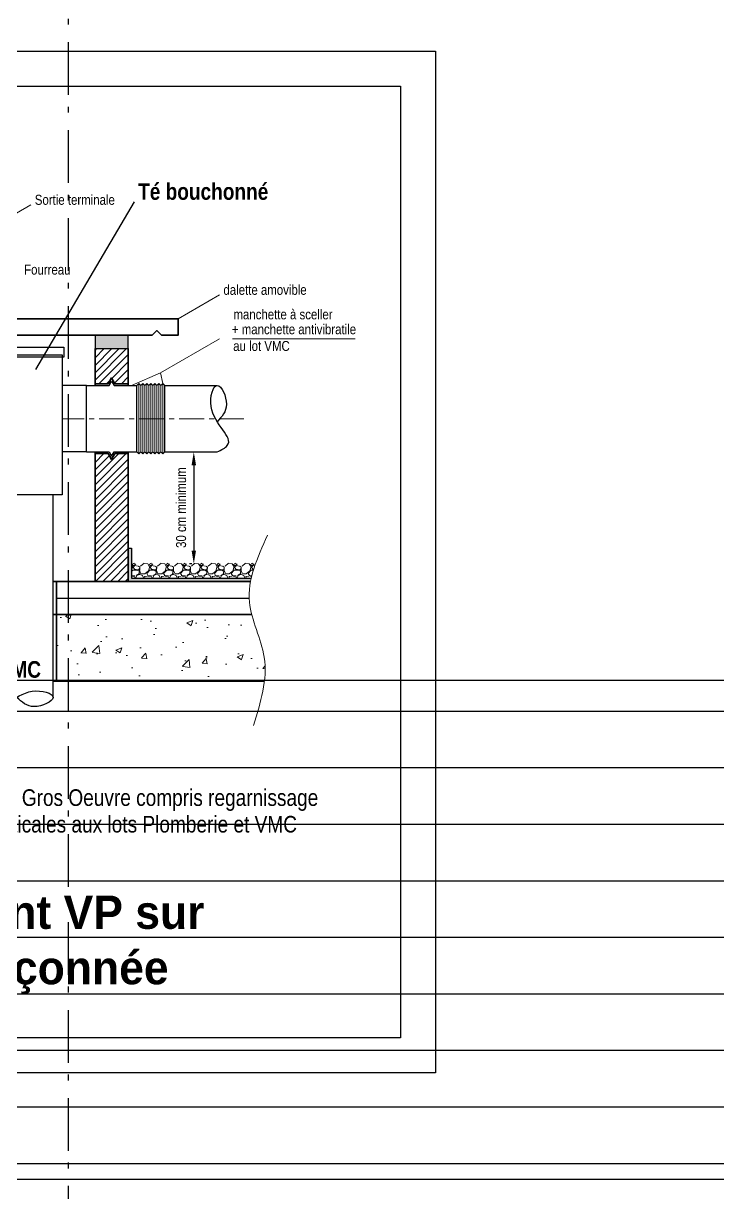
# Model space of a CAD drawing. Extents: x -594 to 29166, y -5797 to 14313.
# Drawn here: x 10402.9 to 10611.7, y 3537.4 to 3889 of the extents above; entities that cross this region are included whole.
import ezdxf
from ezdxf.enums import TextEntityAlignment as Align

# ---------------------------------------------------------------- set-up
doc = ezdxf.new("R2010")
doc.units = 0
for name, pattern in [('AXES_D7', [4, 2.5, -0.5, 0.5, -0.5]), ('Style de ligne -15', [2.08328, 1.25, -0.41656, 0.13886, -0.27786]), ('Style de ligne -6', [1.04164, 0.625, -0.20828, 0.06943, -0.13893])]:
    doc.linetypes.add(name, pattern=pattern)
for name, color, linetype in [('A SITE', 252, 'Continuous'), ('B GÈnÈral_Hatch', 252, 'Continuous'), ('B Général', 252, 'Continuous'), ('prlm-MOD-PB', 123, 'Continuous'), ('prlm-VRD', 252, 'Continuous'), ('SA - béton balayé', 252, 'Continuous'), ('SA - couvre sol', 252, 'Continuous')]:
    doc.layers.add(name, color=color, linetype=linetype)
doc.styles.add('ARIAL_NARROW', font='ARIALN.TTF', dxfattribs={"height": 15})
doc.styles.add('prlm-COMIC', font='comic.ttf', dxfattribs={"height": 20})
doc.linetypes.add('ISOLATION', pattern='A,0.00254,-2.54,[134,ltypeshp.shx,S=2.54,R=0,X=-2.54,Y=0],-5.08,[134,ltypeshp.shx,S=2.54,R=180,X=2.54,Y=0],-2.54', length=10.16254)

# ---------------------------------------------------------------- blocks, each defined once
blk = doc.blocks.new('B n0.Groupe-46-1')
at = {"layer": 'B GÈnÈral_Hatch', "linetype": 'Continuous'}
h = blk.add_hatch(dxfattribs=at)
h.set_pattern_fill('PLATELAGE BOIS', color=256, angle=270, style=0, pattern_type=2)
h.set_pattern_definition([(360, (119964.08, -123919.825), (-3e-15, -17), [])])
h.paths.add_polyline_path([(119613.37, -121673.05), (119196.58, -121673.05), (119196.58, -121822.32), (119291, -121822.32), (119291, -121830.23), (118750.58, -121830.23), (118750.58, -123751.2), (120102.58, -123751.2), (120102.58, -122436.33), (120102.58, -122426.32), (120118.58, -122426.32), (121143.48, -122426.32), (121143.48, -121074.33), (120993.48, -121074.33), (120993.48, -121074.33), (118750.58, -121074.33), (118750.58, -121669.31), (119077.47, -121669.31), (119077.47, -121599.33), (118825.58, -121599.33), (118825.58, -121374.33), (118902.58, -121374.33), (118902.58, -121224.33), (119052.58, -121224.33), (119052.58, -121149.33), (119613.37, -121149.33)])
h.paths.add_polyline_path([(120718.49, -121374.33), (120993.48, -121374.33), (120993.48, -122276.32), (120402.58, -122276.32), (120402.58, -122070.32), (120702.58, -122070.32), (120702.58, -121920.32), (120402.58, -121920.32), (120402.58, -121676.36), (120568.49, -121676.36), (120568.49, -121224.33), (120718.49, -121224.33)])
h.paths.add_polyline_path([(119497.58, -122251.33), (119497.58, -121822.32), (120205.68, -121822.32), (120205.68, -122214.94), (119743.54, -122214.94), (119743.54, -122436.33), (119348.74, -122436.33), (119306.93, -122436.33), (119307.42, -122008.71), (119368.89, -122008.71), (119368.89, -122251.33), (119325.28, -122251.33), (119325.28, -122416.33), (119527.58, -122416.33), (119527.58, -122251.33)])
h.paths.add_polyline_path([(119809.5, -122477.5), (119809.5, -122254.8), (119952.58, -122254.8), (119952.58, -122556.6), (119496.73, -122556.6), (119496.73, -122477.5)])
h.paths.add_polyline_path([(119952.58, -122926.16), (119802.58, -122926.16), (119802.58, -122715.33), (119952.58, -122715.33)])
h.paths.add_polyline_path([(120188.75, -121662.15), (119763.37, -121662.15), (119763.37, -121224.33), (120402.58, -121224.33), (120402.58, -121583.05), (120188.75, -121583.05)])
h.paths.add_polyline_path([(119050.61, -122706.41), (119050.61, -122703.23), (119498.67, -122703.23), (119498.67, -122705.33), (119498.74, -123061.16), (120027.58, -123061.16), (120027.58, -123431.16), (119802.58, -123431.16), (119802.58, -123601.2), (118900.58, -123601.2), (118900.58, -122715.33), (118825.58, -122715.33), (118825.58, -121907.22), (119051.25, -121907.22), (119050.63, -122648.57), (119050.61, -122648.57), (119050.61, -122671.03), (119050.58, -122706.41)])
at = {"layer": 'B Général', "linetype": 'Continuous', "flags": 128}
blk.add_lwpolyline([(120118.58, -122426.32), (121143.48, -122426.32), (121143.48, -121074.33), (120993.48, -121074.33), (120993.48, -121074.33), (118750.58, -121074.33)], dxfattribs=at)
at = {"layer": 'B Général', "linetype": 'Continuous', "lineweight": 25, "flags": 128}
blk.add_lwpolyline([(118750.58, -121815.31), (118750.58, -123751.22), (120102.58, -123751.2), (120102.58, -122426.33), (121143.48, -122426.32), (121143.48, -121074.33), (118750.58, -121074.33), (118750.58, -121685.31)], dxfattribs=at)
at = {"layer": 'B Général', "linetype": 'Continuous', "flags": 128}
for points in [[(120718.49, -121374.33), (120993.48, -121374.33), (120993.48, -122276.32), (120402.58, -122276.32), (120402.58, -122070.32), (120702.58, -122070.32), (120702.58, -121920.32), (120402.58, -121920.32), (120402.58, -121676.36), (120568.49, -121676.36), (120568.49, -121224.33), (120718.49, -121224.33)], [(120402.58, -122070.32), (120993.48, -122070.32), (120993.48, -122276.32), (120402.58, -122276.32)]]:
    blk.add_lwpolyline(points, close=True, dxfattribs=at)
blk = doc.blocks.new('A$C380262B1')
at = {"layer": 'SA - béton balayé'}
h = blk.add_hatch(dxfattribs=at)
h.set_pattern_fill('BETON_BALAYE', color=256, scale=50, angle=-20.8285, style=0, pattern_type=2)
h.set_pattern_definition([(339.171536074, (-355966725.09, -417896002.404), (120.5899727452, 7.6196110993), [750, -100, 250, -50]), (339.171536074, (-355966654.05, -417896002.68), (-23.086963949, 79.932734819), [150, -16.5, 300, -37.5]), (339.1715360745, (-355966686.613, -417895971.57), (254.9204179625, -61.1377993213), [400, -70, 200, -50])])
h.paths.add_polyline_path([(1873.11, -1045.3), (1723.69, -1045.06), (1723.31, -925.05), (2345.53, -924.78), (2345.15, -964.5), (3017.95, -1034.73), (4386.43, -1035.3, 0.455457), (4485.52, -921.51, -0.019641), (4467.22, -749.94), (4481.54, 248.88, 0.167382), (4271.64, 941.7, -0.154309), (3947.72, 1816.5), (3948.12, 2223.47), (4228.12, 2223.07), (4227.56, 1826.65, 0.154507), (4495.38, 1110.1, -0.168381), (4761.35, 238.38), (4744.89, -628.39, 0.051756), (4870.21, -1347.37, 0.076838), (5066.27, -1775.59, 0.017992), (5358.84, -2186.5), (5613.37, -2444.26), (5515.13, -2706.89, -0.16997), (4566.22, -1299.59, 0.333645), (4374.21, -1155.29), (3011.68, -1154.73), (2987.46, -1152.2), (2588.3, -2690.26), (2395.84, -3771.22, 0.414214), (2476.76, -3887.2), (2969.03, -3974.85), (2948, -4092.99), (2455.72, -4005.34, -0.414214), (2277.69, -3750.19), (2470.93, -2664.89), (2866.76, -1139.6)])
at = {"layer": 'SA - couvre sol'}
h = blk.add_hatch(dxfattribs=at)
h.set_pattern_fill('PELOUSE6', color=256, scale=20, angle=-20.8285, style=0, pattern_type=2)
h.set_pattern_definition([(339.171536074, (-355966725.09, -417896002.4), (42.668560226, 112.15789941), [37.50000056, -202.50000304]), (69.171536074, (-355966711.95, -417896007.4), (-224.31579882, 85.33712045), [15.000000225, -105.000001575]), (69.171536074, (-355966703.19, -417896010.74), (-224.31579882, 85.33712045), [15.000000225, -105.000001575]), (69.171536074, (-355966707.57, -417896009.07), (-224.31579882, 85.33712045), [18.75000028, -101.25000152]), (102.861603604, (-355966716.33, -417896005.74), (-138.978678323, 309.652918731), [12.00000018, -420.74615931]), (35.481468544, (-355966698.804, -417896012.404), (42.668560268, 112.157899497), [12.00000018, -420.74615931]), (35.481468544, (-355966690.04, -417896015.74), (42.668560268, 112.157899497), [26.00000039, -406.6661591]), (102.861603604, (-355966725.09, -417896002.404), (-138.978678323, 309.652918731), [26.00000039, -406.6661591]), (339.171536074, (-355966637.58, -417896011.62), (42.668560226, 112.15789941), [44.424551066, -195.575452534]), (339.171536074, (-355966645.29, -417895987.83), (42.668560226, 112.15789941), [82.810089442, -56.095855641, 43.074318646, -58.01973967]), (339.171536074, (-355966652.85, -417895964.09), (42.668560226, 112.15789941), [119.479949592, -46.287461894, 29.478701242, -44.75389087]), (339.171536074, (-355966660.49, -417895940.32), (42.668560226, 112.15789941), [100.461142907, -139.538860693]), (339.171536074, (-355966653.29, -417895922.19), (42.668560226, 112.15789941), [65.569739384, -174.430264216])])
h.paths.add_polyline_path([(3874.4, 2224.17), (3948.12, 2223.47), (3947.72, 1816.5, 0.154309), (4271.64, 941.7, -0.167382), (4481.54, 248.88), (4467.22, -749.94, 0.019641), (4485.52, -921.51, -0.455457), (4386.43, -1035.3), (3017.95, -1034.73), (2345.15, -964.5), (2345.53, -924.78), (2725.6, -924.94), (2725.6, -951.45), (3873.66, -951.46), (3873.27, 1653.44)])
blk = doc.blocks.new('xi.souche+3ce')
at = {"layer": 'prlm-MOD-PB'}
blk.add_hatch(color=0, dxfattribs=at).paths.add_polyline_path([(32.6, 43.94), (42.6, 43.94), (42.6, 47.94), (32.6, 47.94)])
at = {"layer": 'prlm-MOD-PB', "lineweight": 13}
h = blk.add_hatch(dxfattribs=at)
h.set_pattern_fill('ANSI31', color=0, scale=0.5, style=0)
h.set_pattern_definition([(45, (-365.4521, 564.336), (-1.122532, 1.122532), [])])
h.paths.add_polyline_path([(-66, 12.74), (-66, 12.74), (-66, 11.49), (-56, 11.49), (-56, 43.94), (-66, 43.94)])
h.paths.add_polyline_path([(-66, -26.06), (-56, -26.06), (-56, -2.01), (-66, -2.01), (-66, -3.26), (-66, -3.26)])
h.paths.add_polyline_path([(42.6, 12.37), (38.61, 12.37), (37.6, 10.62), (36.59, 12.37), (32.6, 12.37), (32.6, -26.06), (42.6, -26.06)])
h.paths.add_polyline_path([(42.6, 43.94), (32.6, 43.94), (32.6, 33.37), (36.59, 33.37), (37.6, 35.12), (38.61, 33.37), (42.6, 33.37)])
at = {"layer": 'prlm-MOD-PB'}
h = blk.add_hatch(color=0, dxfattribs=at)
edge = h.paths.add_edge_path()
edge.add_line((42.6, -26.06), (79.39, -26.06))
edge.add_spline(control_points=[(79.39, -26.06), (79.45, -25.72), (79.52, -25.39), (79.59, -25.06)], knot_values=[13.340226, 13.340226, 13.340226, 13.340226, 14.376006, 14.376006, 14.376006, 14.376006], degree=3, periodic=0)
edge.add_line((79.59, -25.06), (43.6, -25.06))
edge.add_line((43.6, -25.06), (43.6, -16.06))
edge.add_line((43.6, -16.06), (42.6, -16.06))
edge.add_line((42.6, -16.06), (42.6, -26.06))
edge = h.paths.add_edge_path()
edge.add_line((-66, -16.06), (-67, -16.06))
edge.add_line((-67, -16.06), (-67, -25.06))
edge.add_line((-67, -25.06), (-106.66, -25.06))
edge.add_spline(control_points=[(-106.66, -25.06), (-106.73, -25.39), (-106.79, -25.72), (-106.84, -26.06)], knot_values=[11.371704, 11.371704, 11.371704, 11.371704, 12.418282, 12.418282, 12.418282, 12.418282], degree=3, periodic=0)
edge.add_line((-106.84, -26.06), (-66, -26.06))
edge.add_line((-66, -26.06), (-66, -16.06))
at = {"layer": 'prlm-MOD-PB', "lineweight": 13}
h = blk.add_hatch(dxfattribs=at)
h.set_pattern_fill('AR-CONC', color=0, scale=0.1, style=0)
h.set_pattern_definition([(50, (-365.452, 564.336), (18.21847, -1.5939), [1.905, -20.955]), (355, (-365.452, 564.336), (-3.5243, 19.10566), [1.524, -16.764]), (100.451, (-363.934, 564.203), (14.69425, 17.51167), [1.619, -17.809]), (46.1842, (-365.452, 569.416), (27.1079, -4.20423), [2.8575, -31.4325]), (96.6356, (-363.193, 569.066), (23.7404, 24.7426), [2.4285, -26.7135]), (351.184, (-365.452, 569.416), (23.7405, 24.7425), [2.286, -25.146]), (21, (-362.912, 568.146), (15.1615, -10.22655), [1.905, -20.955]), (326, (-362.912, 568.146), (6.1802, 18.4188), [1.524, -16.764]), (71.4514, (-361.649, 567.294), (21.34165, 8.1923), [1.619, -17.809]), (37.5, (-365.452, 564.336), (0.30886, 8.455504), [0, -16.5608, 0, -17.018, 0, -16.8275]), (7.5, (-365.452, 564.336), (6.68197, 10.01806), [0, -9.7028, 0, -16.1798, 0, -6.4135]), (327.5, (-371.116, 564.336), (13.55906, -0.572874), [0, -6.35, 0, -19.812, 0, -26.289]), (317.5, (-373.656, 564.336), (14.81292, 2.54265), [0, -8.255, 0, -13.1572, 0, -18.669])])
edge = h.paths.add_edge_path()
edge.add_line((-38.78, -56.06), (-38.78, -36.06))
edge.add_line((-38.78, -36.06), (-104.14, -36.06))
edge.add_spline(control_points=[(-104.14, -36.06), (-101.92, -39.32), (-96.38, -45.46), (-98.1, -52.55), (-99.55, -56.06)], knot_values=[23.53148, 23.53148, 23.53148, 23.53148, 34.975654, 45.642857, 45.642857, 45.642857, 45.642857], degree=3, periodic=0)
edge.add_line((-99.55, -56.06), (-38.78, -56.06))
edge = h.paths.add_edge_path()
edge.add_line((21, -36.06), (21, -56.06))
edge.add_line((21, -56.06), (83.53, -56.06))
edge.add_spline(control_points=[(83.53, -56.06), (83.81, -53.63), (83.89, -46.9), (80.84, -40.29), (79.74, -36.06)], knot_values=[24.753741, 24.753741, 24.753741, 24.753741, 32.121761, 45.328113, 45.328113, 45.328113, 45.328113], degree=3, periodic=0)
edge.add_line((79.74, -36.06), (21, -36.06))
h.paths.add_polyline_path([(-4.89, -36.06), (-4.89, -56.06), (-1, -56.06), (-1, -36.06)])
h.paths.add_polyline_path([(-24.89, -56.06), (-24.89, -36.06), (-26.78, -36.06), (-26.78, -56.06)])
at = {"layer": 'prlm-MOD-PB', "color": 0, "lineweight": 13}
for p, q in [((13.31, 87.19), (0.89, 80.02)), ((70.02, 60.12), (57.6, 52.94)), ((70.02, 46.89), (52.26, 36.63)), ((52.26, 36.63), (43.62, 32.87)), ((52.26, 36.63), (52.98, 33.47)), ((45.8, 12.28), (45.8, 33.47)), ((46.39, 12.87), (46.39, 32.87)), ((47, 12.27), (47, 33.46)), ((47.6, 12.86), (47.6, 32.86)), ((48.21, 12.28), (48.21, 33.47)), ((48.8, 12.87), (48.8, 32.87)), ((49.4, 12.28), (49.4, 33.47)), ((50, 12.87), (50, 32.87)), ((50.59, 12.28), (50.59, 33.47)), ((51.19, 12.87), (51.19, 32.87)), ((51.79, 12.28), (51.79, 33.47)), ((52.38, 12.87), (52.38, 32.87)), ((52.98, 12.28), (52.98, 33.47)), ((43.9, -20.84), (44.1, -21.35)), ((44.37, -20.62), (44.02, -20.77)), ((44.11, -21.33), (44.87, -20.88)), ((44.86, -20.88), (44.25, -20.68)), ((47.38, -20.56), (46.32, -21.52)), ((48.49, -20.78), (47.27, -20.67)), ((49.03, -21.69), (48.47, -20.78)), ((48.98, -20.84), (49.18, -21.35)), ((49.45, -20.62), (49.1, -20.77)), ((49.19, -21.33), (49.95, -20.88)), ((49.94, -20.88), (49.33, -20.68)), ((52.46, -20.56), (51.41, -21.52)), ((53.57, -20.78), (52.35, -20.67)), ((54.11, -21.69), (53.55, -20.78)), ((54.06, -20.84), (54.26, -21.35)), ((54.53, -20.62), (54.18, -20.77)), ((54.27, -21.33), (55.03, -20.88)), ((55.02, -20.88), (54.41, -20.68)), ((57.54, -20.56), (56.49, -21.51)), ((58.65, -20.78), (57.43, -20.67)), ((59.19, -21.69), (58.63, -20.78)), ((59.14, -20.84), (59.34, -21.35)), ((59.61, -20.62), (59.26, -20.77)), ((59.35, -21.33), (60.11, -20.88)), ((60.1, -20.88), (59.49, -20.68)), ((62.62, -20.56), (61.57, -21.51)), ((63.73, -20.78), (62.51, -20.67)), ((64.27, -21.69), (63.71, -20.78)), ((64.22, -20.84), (64.42, -21.35)), ((64.69, -20.62), (64.34, -20.77)), ((64.43, -21.33), (65.19, -20.88)), ((65.18, -20.88), (64.57, -20.68)), ((67.7, -20.56), (66.65, -21.51)), ((68.81, -20.78), (67.59, -20.67)), ((69.35, -21.69), (68.79, -20.78)), ((69.3, -20.84), (69.5, -21.35)), ((69.77, -20.62), (69.42, -20.77)), ((69.51, -21.33), (70.27, -20.88)), ((70.26, -20.88), (69.65, -20.68)), ((72.78, -20.56), (71.73, -21.51)), ((73.89, -20.78), (72.67, -20.67)), ((74.43, -21.69), (73.87, -20.78)), ((74.38, -20.84), (74.58, -21.35)), ((74.85, -20.62), (74.5, -20.77)), ((74.59, -21.33), (75.35, -20.88)), ((75.34, -20.88), (74.73, -20.68)), ((77.86, -20.56), (76.81, -21.51)), ((78.97, -20.78), (77.75, -20.67)), ((79.51, -21.69), (78.95, -20.78)), ((79.46, -20.84), (79.66, -21.35)), ((79.94, -20.62), (79.58, -20.77)), ((79.67, -21.33), (80.43, -20.88)), ((80.42, -20.88), (79.81, -20.68)), ((43.95, -21.69), (43.6, -21.13)), ((43.6, -22.77), (43.97, -21.62)), ((43.6, -23.09), (44, -22.65)), ((43.6, -22.93), (43.62, -22.92)), ((44.54, -24.37), (43.6, -24.3)), ((44.54, -24.37), (43.6, -24.3)), ((44.56, -24.69), (43.6, -24.45)), ((44, -22.66), (45.32, -22.66)), ((44.61, -21.29), (44.1, -21.79)), ((44.1, -21.79), (44.5, -22.4)), ((44.36, -22.39), (45.63, -22.54)), ((45.53, -21.43), (44.51, -21.27)), ((44.88, -25), (45.19, -24.29)), ((46, -23.7), (44.94, -24.25)), ((45.12, -24.26), (45.93, -24.01)), ((45.29, -22.64), (45.95, -23.1)), ((46.06, -21.82), (45.65, -21.47)), ((45.71, -22.68), (45.96, -22.22)), ((45.98, -23.11), (45.78, -23.82)), ((46.01, -22.77), (46.42, -23.74)), ((46.08, -21.68), (46.03, -22.74)), ((46.03, -22.1), (46.03, -21.79)), ((46.07, -23.99), (46.88, -24.3)), ((46.52, -23.78), (47.59, -23.83)), ((46.85, -24.3), (47.15, -24.96)), ((48.35, -24.46), (47.39, -24.56)), ((47.49, -24.98), (47.64, -24.57)), ((47.58, -23.78), (48.7, -22.92)), ((48.16, -23.67), (49.08, -22.65)), ((48.52, -24.28), (48.16, -23.67)), ((49.62, -24.37), (48.35, -24.27)), ((49.62, -24.37), (48.35, -24.27)), ((49.64, -24.69), (48.62, -24.44)), ((48.64, -22.89), (49.05, -21.62)), ((49.08, -22.66), (50.4, -22.66)), ((49.69, -21.29), (49.18, -21.79)), ((49.18, -21.79), (49.58, -22.4)), ((49.44, -22.39), (50.71, -22.54)), ((50.61, -21.43), (49.59, -21.27)), ((49.96, -25), (50.27, -24.29)), ((51.08, -23.7), (50.02, -24.25)), ((50.2, -24.26), (51.01, -24.01)), ((50.37, -22.64), (51.03, -23.1)), ((51.14, -21.82), (50.73, -21.46)), ((50.79, -22.68), (51.04, -22.23)), ((51.06, -23.11), (50.86, -23.82)), ((51.09, -22.77), (51.5, -23.74)), ((51.16, -21.68), (51.11, -22.74)), ((51.11, -22.1), (51.11, -21.79)), ((51.15, -23.99), (51.96, -24.3)), ((51.6, -23.78), (52.67, -23.83)), ((51.93, -24.3), (52.23, -24.96)), ((53.43, -24.46), (52.47, -24.56)), ((52.57, -24.98), (52.72, -24.57)), ((52.66, -23.78), (53.78, -22.92)), ((53.24, -23.67), (54.16, -22.65)), ((53.6, -24.28), (53.24, -23.67)), ((54.7, -24.37), (53.43, -24.27)), ((54.7, -24.37), (53.43, -24.27)), ((54.72, -24.69), (53.7, -24.44)), ((53.72, -22.89), (54.13, -21.62)), ((54.16, -22.66), (55.48, -22.66)), ((54.77, -21.29), (54.26, -21.79)), ((54.26, -21.79), (54.66, -22.4)), ((54.52, -22.39), (55.79, -22.54)), ((55.69, -21.43), (54.67, -21.27)), ((55.04, -25.01), (55.35, -24.29)), ((56.16, -23.69), (55.1, -24.25)), ((55.28, -24.26), (56.09, -24.01)), ((55.45, -22.64), (56.11, -23.1)), ((56.22, -21.82), (55.81, -21.46)), ((55.87, -22.68), (56.12, -22.23)), ((56.14, -23.11), (55.94, -23.82)), ((56.17, -22.77), (56.58, -23.73)), ((56.24, -21.68), (56.19, -22.74)), ((56.19, -22.1), (56.19, -21.79)), ((56.23, -23.99), (57.04, -24.3)), ((56.68, -23.78), (57.75, -23.83)), ((57.01, -24.3), (57.31, -24.97)), ((58.51, -24.46), (57.55, -24.56)), ((57.65, -24.98), (57.8, -24.57)), ((57.74, -23.78), (58.86, -22.91)), ((58.32, -23.67), (59.24, -22.65)), ((58.68, -24.28), (58.32, -23.67)), ((59.78, -24.37), (58.51, -24.27)), ((59.78, -24.37), (58.51, -24.27)), ((59.8, -24.69), (58.78, -24.44)), ((58.8, -22.89), (59.21, -21.62)), ((59.24, -22.66), (60.56, -22.66)), ((59.85, -21.29), (59.34, -21.79)), ((59.34, -21.79), (59.74, -22.4)), ((59.6, -22.39), (60.87, -22.54)), ((60.77, -21.43), (59.75, -21.27)), ((60.12, -25.01), (60.43, -24.29)), ((61.25, -23.69), (60.18, -24.25)), ((60.36, -24.26), (61.17, -24.01)), ((60.53, -22.64), (61.19, -23.1)), ((61.3, -21.82), (60.89, -21.46)), ((60.95, -22.68), (61.2, -22.23)), ((61.22, -23.11), (61.02, -23.82)), ((61.25, -22.77), (61.66, -23.73)), ((61.32, -21.67), (61.27, -22.74)), ((61.27, -22.1), (61.27, -21.79)), ((61.31, -23.99), (62.12, -24.3)), ((61.76, -23.78), (62.83, -23.83)), ((62.09, -24.31), (62.39, -24.97)), ((63.59, -24.46), (62.63, -24.56)), ((62.73, -24.98), (62.88, -24.57)), ((62.82, -23.78), (63.94, -22.91)), ((63.4, -23.67), (64.32, -22.65)), ((63.76, -24.28), (63.4, -23.67)), ((64.86, -24.37), (63.59, -24.27)), ((64.86, -24.37), (63.59, -24.27)), ((64.88, -24.69), (63.86, -24.44)), ((63.88, -22.89), (64.29, -21.62)), ((64.32, -22.66), (65.64, -22.66)), ((64.93, -21.29), (64.42, -21.79)), ((64.42, -21.79), (64.82, -22.4)), ((64.68, -22.39), (65.95, -22.54)), ((65.85, -21.43), (64.83, -21.27)), ((65.2, -25.01), (65.51, -24.3)), ((66.33, -23.69), (65.26, -24.25)), ((65.44, -24.26), (66.25, -24.01)), ((65.61, -22.64), (66.27, -23.1)), ((66.38, -21.82), (65.97, -21.46)), ((66.03, -22.69), (66.28, -22.23)), ((66.3, -23.11), (66.1, -23.82)), ((66.33, -22.77), (66.74, -23.73)), ((66.4, -21.67), (66.35, -22.74)), ((66.35, -22.1), (66.35, -21.79)), ((66.39, -23.99), (67.2, -24.3)), ((66.84, -23.78), (67.91, -23.83)), ((67.17, -24.31), (67.48, -24.97)), ((68.67, -24.46), (67.71, -24.56)), ((67.81, -24.98), (67.96, -24.57)), ((67.9, -23.78), (69.02, -22.91)), ((68.48, -23.67), (69.4, -22.65)), ((68.84, -24.28), (68.48, -23.67)), ((69.94, -24.37), (68.67, -24.27)), ((69.94, -24.37), (68.67, -24.27)), ((69.96, -24.69), (68.94, -24.44)), ((68.96, -22.89), (69.37, -21.62)), ((69.4, -22.66), (70.72, -22.66)), ((70.01, -21.29), (69.5, -21.79)), ((69.5, -21.79), (69.9, -22.4)), ((69.77, -22.39), (71.04, -22.54)), ((70.93, -21.43), (69.91, -21.27)), ((70.28, -25.01), (70.59, -24.3)), ((71.41, -23.69), (70.34, -24.25)), ((70.52, -24.26), (71.33, -24.01)), ((70.69, -22.64), (71.35, -23.1)), ((71.46, -21.82), (71.05, -21.46)), ((71.11, -22.69), (71.36, -22.23)), ((71.38, -23.11), (71.18, -23.82)), ((71.41, -22.77), (71.82, -23.73)), ((71.48, -21.67), (71.43, -22.74)), ((71.43, -22.1), (71.43, -21.79)), ((71.47, -23.99), (72.28, -24.3)), ((71.92, -23.78), (72.99, -23.83)), ((72.25, -24.31), (72.56, -24.97)), ((73.75, -24.46), (72.79, -24.56)), ((72.89, -24.98), (73.04, -24.57)), ((72.98, -23.78), (74.1, -22.91)), ((73.56, -23.67), (74.48, -22.65)), ((73.92, -24.28), (73.56, -23.67)), ((75.02, -24.37), (73.75, -24.27)), ((75.02, -24.37), (73.75, -24.27)), ((75.04, -24.69), (74.02, -24.44)), ((74.04, -22.89), (74.45, -21.62)), ((74.48, -22.66), (75.8, -22.66)), ((75.09, -21.29), (74.58, -21.79)), ((74.58, -21.79), (74.98, -22.4)), ((74.85, -22.39), (76.12, -22.54)), ((76.01, -21.43), (74.99, -21.27)), ((75.36, -25.01), (75.67, -24.3)), ((76.49, -23.69), (75.42, -24.25)), ((75.6, -24.26), (76.41, -24.01)), ((75.77, -22.64), (76.43, -23.1)), ((76.54, -21.82), (76.13, -21.46)), ((76.19, -22.69), (76.44, -22.23)), ((76.46, -23.11), (76.26, -23.82)), ((76.49, -22.76), (76.9, -23.73)), ((76.56, -21.67), (76.51, -22.74)), ((76.51, -22.1), (76.51, -21.79)), ((76.55, -23.99), (77.36, -24.3)), ((77, -23.78), (78.07, -23.83)), ((77.33, -24.31), (77.64, -24.97)), ((78.83, -24.46), (77.87, -24.56)), ((77.97, -24.98), (78.12, -24.57)), ((78.06, -23.78), (79.18, -22.91)), ((78.64, -23.67), (79.56, -22.65)), ((79, -24.28), (78.64, -23.67)), ((79.76, -24.35), (78.83, -24.27)), ((79.76, -24.35), (78.83, -24.27)), ((79.7, -24.59), (79.1, -24.44)), ((79.12, -22.89), (79.53, -21.62)), ((79.56, -22.66), (80.23, -22.66)), ((80.17, -21.29), (79.66, -21.79)), ((79.66, -21.79), (80.06, -22.4)), ((79.93, -22.39), (80.3, -22.43)), ((80.65, -21.36), (80.07, -21.27)), ((44.56, -24.99), (44.5, -25.06)), ((44.6, -24.92), (44.55, -24.67)), ((44.85, -24.93), (44.91, -25.06)), ((47.1, -25.06), (47.1, -25.05)), ((47.6, -25.06), (47.51, -24.96)), ((49.64, -24.99), (49.58, -25.06)), ((49.68, -24.92), (49.63, -24.67)), ((49.93, -24.93), (49.99, -25.06)), ((52.18, -25.06), (52.18, -25.06)), ((52.68, -25.06), (52.59, -24.96)), ((54.72, -24.99), (54.66, -25.06)), ((54.76, -24.92), (54.71, -24.67)), ((55.01, -24.93), (55.07, -25.06)), ((57.26, -25.06), (57.26, -25.06)), ((57.76, -25.06), (57.67, -24.96)), ((59.8, -24.99), (59.74, -25.06)), ((59.84, -24.92), (59.79, -24.67)), ((60.09, -24.93), (60.15, -25.06)), ((62.84, -25.06), (62.75, -24.96)), ((64.88, -24.99), (64.82, -25.06)), ((64.92, -24.92), (64.87, -24.67)), ((65.17, -24.93), (65.23, -25.06)), ((67.92, -25.06), (67.83, -24.96)), ((69.96, -24.99), (69.9, -25.06)), ((70, -24.92), (69.95, -24.67)), ((70.25, -24.93), (70.31, -25.06)), ((73, -25.06), (72.91, -24.95)), ((75.04, -24.99), (74.98, -25.06)), ((75.08, -24.92), (75.03, -24.67)), ((75.33, -24.93), (75.39, -25.06)), ((78.08, -25.06), (77.99, -24.95))]:
    blk.add_line(p, q, dxfattribs=at)
at = {"layer": 'prlm-MOD-PB', "color": 0, "lineweight": 13, "ltscale": 0.01}
blk.add_line((73.9, 46.92), (110.83, 46.92), dxfattribs=at)
at = {"layer": 'prlm-MOD-PB', "color": 0, "lineweight": 35}
for p, q in [((32.6, 32.87), (32.6, 43.94)), ((42.6, 32.87), (42.6, 43.94)), ((32.6, -26.06), (32.6, 12.87)), ((42.6, -26.06), (42.6, 12.87)), ((20, -26.06), (79.39, -26.06)), ((21, -26.06), (21, -56.06)), ((20, -36.06), (79.74, -36.06)), ((20, -56.06), (83.53, -56.06))]:
    blk.add_line(p, q, dxfattribs=at)
at = {"layer": 'prlm-MOD-PB', "color": 0}
for p, q in [((30, 12.87), (30, 32.87)), ((45.2, 12.87), (45.2, 32.87)), ((53.58, 12.87), (53.58, 32.87)), ((62.92, 12.87), (63.55, 12.87)), ((62.3, 8.87), (62.3, -16.78)), ((61.67, -20.78), (61.05, -20.78))]:
    blk.add_line(p, q, dxfattribs=at)
for points in [[(-151.43, 133.34), (134.96, 133.34), (134.96, -173.84), (-151.43, -173.84)], [(-140.94, 122.85), (124.47, 122.85), (124.47, -163.35), (-140.94, -163.35)]]:
    blk.add_lwpolyline(points, close=True, dxfattribs=at)
at = {"layer": 'prlm-MOD-PB', "color": 0, "ltscale": 0.01}
for points in [[(14.82, 37.67), (44.44, 88.11)], [(30, 32.87), (22.68, 32.87)], [(30, 12.87), (22.68, 12.87)]]:
    blk.add_lwpolyline(points, dxfattribs=at)
at = {"layer": 'prlm-MOD-PB', "color": 0, "lineweight": 35}
for points in [[(-4.89, 47.94), (49.77, 47.94), (51.19, 49.36), (52.6, 47.94), (57.6, 47.94), (57.6, 52.94), (-4.89, 52.94)], [(32.6, 33.37), (36.59, 33.37), (37.6, 35.12), (38.61, 33.37), (42.6, 33.37)], [(32.6, 12.37), (36.59, 12.37), (37.6, 10.62), (38.61, 12.37), (42.6, 12.37)]]:
    blk.add_lwpolyline(points, dxfattribs=at)
at = {"layer": 'prlm-MOD-PB', "color": 0}
for points in [[(32.6, 43.94), (42.6, 43.94), (42.6, 47.94), (32.6, 47.94), (32.6, 43.94)], [(30, 32.87), (36.88, 32.87), (37.6, 34.12), (38.32, 32.87), (45.2, 32.87)], [(45.2, 32.87), (45.8, 33.47), (46.39, 32.87), (47, 33.48), (47.61, 32.87), (48.21, 33.47), (48.8, 32.87), (49.4, 33.47), (50, 32.87), (50.59, 33.47), (51.19, 32.87), (51.79, 33.47), (52.38, 32.87), (52.98, 33.47), (53.58, 32.87)], [(53.58, 32.87), (69.36, 32.87)], [(30, 12.87), (36.88, 12.87), (37.6, 11.62), (38.32, 12.87), (45.2, 12.87)], [(45.2, 12.87), (45.8, 12.28), (46.39, 12.87), (47, 12.27), (47.61, 12.87), (48.21, 12.28), (48.8, 12.87), (49.4, 12.28), (50, 12.87), (50.59, 12.28), (51.19, 12.87), (51.79, 12.28), (52.38, 12.87), (52.98, 12.28), (53.58, 12.87)], [(53.58, 12.87), (69.36, 12.87)], [(20, -60.91), (20, 0)], [(42.6, -16.06), (43.6, -16.06), (43.6, -25.06), (79.59, -25.06)]]:
    blk.add_lwpolyline(points, dxfattribs=at)
at = {"layer": 'prlm-MOD-PB', "color": 0, "ltscale": 0.01}
for points in [[(-4.27, 44.42), (23.19, 44.42), (23.19, 41.37), (-4.27, 41.37)], [(-3.45, 42.12), (22.68, 42.12), (22.68, 0), (-3.45, 0)]]:
    blk.add_lwpolyline(points, close=True, dxfattribs=at)
at = {"layer": 'prlm-MOD-PB', "color": 0, "linetype": 'AXES_D7', "lineweight": 9, "ltscale": 3}
blk.add_lwpolyline([(77.39, 22.87), (22.68, 22.87)], dxfattribs=at)
at = {"layer": 'prlm-MOD-PB', "color": 0, "linetype": 'ISOLATION', "ltscale": 0.5}
blk.add_lwpolyline([(21, -31.06), (78.96, -31.06)], dxfattribs=at)
at = {"layer": 'prlm-MOD-PB', "color": 0}
for points in [[(69.36, 12.87), (72.38, 14.8), (67.5, 26.57), (69.36, 32.87), (72.12, 27.19), (69.33, 21.96)], [(0, -60.95), (1.92, -63.98), (13.69, -59.1), (20, -60.95), (14.32, -63.72), (9.09, -60.93)]]:
    blk.add_spline(points, degree=3, dxfattribs=at)
at = {"layer": 'prlm-MOD-PB', "color": 0, "lineweight": 13}
blk.add_spline([(84.44, -12.16), (79.04, -32.31), (83.47, -48.83), (80.28, -69.36)], degree=3, dxfattribs=at)
at = {"layer": 'prlm-MOD-PB', "color": 0}
for points in [[(61.63, 8.87), (62.97, 8.87), (62.3, 12.87)], [(61.63, -16.78), (62.97, -16.78), (62.3, -20.78)]]:
    blk.add_solid(points, dxfattribs=at)
at = {"layer": 'prlm-MOD-PB', "color": 0, "style": 'ARIAL_NARROW'}
for s, height, p in [('Sortie terminale ', 3, (14.5, 88.69)), ('Fourreau', 3, (11.29, 67.7)), ('dalette amovible', 3, (71.21, 61.62)), ('manchette à sceller', 3, (74.22, 54.24)), ('+ manchette antivibratile', 3, (73.75, 49.76)), ('au lot VMC', 3, (74.15, 44.74)), ('- Percement dans les parois verticales aux lots Plomberie et VMC', 5, (-73.17, -99.07))]:
    blk.add_text(s, height=height, dxfattribs=at).set_placement(p, align=Align.MIDDLE_LEFT)
blk.add_text('30 cm minimum', height=3, rotation=90, dxfattribs=at).set_placement((58.47, 8.26), align=Align.MIDDLE_RIGHT)
blk.add_text('- Carottage ou réservation au lot Gros Oeuvre compris regarnissage', height=5, dxfattribs=at).set_placement((99.72, -91.07), align=Align.MIDDLE_RIGHT)
at = {"layer": 'prlm-MOD-PB', "color": 0, "ltscale": 0.01, "attachment_point": 5}
for s, insert, char_height, width, style in [('{\\fArial Narrow|b1|i0|c0|p34;Té bouchonné}', (65.13, 91.15), 5, 110.9356, 'ARIAL_NARROW'), ('{\\fArial Narrow|b1|i0|c0|p34;VMC}', (10, -52.56), 5, 110.9356, 'ARIAL_NARROW'), ('{\\fComic Sans MS|b1|i0|c0|p66; raccordement VP sur souche maçonnée}', (-3.6, -135.38), 10, 170.6097, 'prlm-COMIC')]:
    blk.add_mtext(s, dxfattribs=dict(at, insert=insert, char_height=char_height, width=width, style=style))

msp = doc.modelspace()

# ---------------------------------------------------------------- linework, layer by layer
at = {"layer": 'A SITE', "linetype": 'Style de ligne -15', "lineweight": 50, "ltscale": 25.4}
msp.add_open_spline([(4176.46, 5442.268), (4369.672, 5480.305), (4562.883, 5518.342), (4903.036, 5519.771), (5243.188, 5521.2), (5979.862, 5524.644), (6716.536, 5528.089), (7278.196, 5527.681), (7839.856, 5527.273), (8021.336, 5527.044), (8202.816, 5526.815), (8808.176, 5525.356), (9413.535, 5523.896), (10716.351, 5525.293), (12019.166, 5526.69), (12242.597, 5526.219), (12466.029, 5525.748), (12816.588, 5520.962), (13167.148, 5516.176), (13202.673, 5616.323), (13238.199, 5716.47), (13267.888, 5802.201), (13297.577, 5887.932), (13327.266, 5973.663), (13356.956, 6059.395), (13408.406, 6207.964), (13459.856, 6356.533), (13477.006, 6406.056), (13494.156, 6455.579), (13528.564, 6560.212), (13562.972, 6664.845), (13573.344, 6696.386), (13583.716, 6727.928), (13599.145, 6774.844), (13614.573, 6821.761), (13678.898, 7117.445), (13743.224, 7413.129), (13957.444, 7453.65), (14171.664, 7494.171), (14164.331, 7534.454), (14156.998, 7574.738), (14190.699, 7584.189), (14224.399, 7593.639), (14227.546, 7586.876), (14230.693, 7580.113), (14293.316, 7599.076), (14355.939, 7618.039), (14360.336, 7603.518), (14364.733, 7588.998), (14537.195, 7591.453), (14709.721, 7640.319), (14664.801, 7789.364), (14619.881, 7938.41), (15047.101, 8062.384), (15474.322, 8186.358), (15686.72, 8247.996), (15899.118, 8309.635), (15904.181, 8311.166), (15909.244, 8312.698), (15908.246, 8315.995), (15907.249, 8319.292), (17672.664, 8849.185), (19438.079, 9379.077), (19648.946, 9442.842), (19859.814, 9506.606), (20255.35, 9309.74), (20650.886, 9112.874), (20960.83, 8222.926), (21270.775, 7332.978), (21180.205, 7304.155), (21089.635, 7275.333), (21163.082, 7017.584), (21236.529, 6759.834), (21251.591, 6763.9), (21266.653, 6767.967), (21275.663, 6734.59), (21284.674, 6701.213), (21269.902, 6697.225), (21255.13, 6693.238), (21270.029, 6638.047), (21284.928, 6582.856), (21291.188, 6584.546), (21297.447, 6586.236), (21305.995, 6495.046), (21402.881, 6506.774), (21487.346, 6527.117), (21571.811, 6547.461), (21569.541, 6559.077), (21567.271, 6570.694), (21604.983, 6578.638), (21642.694, 6586.582), (21649.991, 6549.244), (21657.287, 6511.906), (21652.493, 6510.896), (21647.699, 6509.886), (21807.598, 5746.172), (21967.496, 4982.457), (21977.291, 4938.62), (21987.086, 4894.782), (22015.78, 4743.898), (22044.474, 4593.013), (22063.498, 4473.154), (22082.523, 4353.295), (22101.178, 4237.725), (22119.832, 4122.156), (22124.345, 4087.384), (22128.858, 4052.612), (22138.67, 3933.295), (22148.483, 3813.978), (22152.899, 3687.239), (22157.316, 3560.501), (22156.076, 3368.858), (22154.837, 3177.215), (22152.199, 3078.787), (22149.562, 2980.358), (22145.456, 2863.605), (22141.35, 2746.851), (22132.85, 2586.185), (22124.349, 2425.518), (22087.732, 1950.646), (22051.116, 1475.773), (21993.933, 847.273), (21936.75, 218.773), (21915.729, 183.154), (21894.709, 147.536), (21213.23, 141.566), (20531.75, 135.597), (20529.704, 160.058), (20527.657, 184.52), (20322.852, 176.691), (20118.047, 168.862), (19882.166, 159.845), (19646.285, 150.828), (19256.888, 145.182), (18867.491, 139.536), (18773.401, -158.054), (18679.311, -455.644), (18604.53, -1398.289), (18529.749, -2340.935), (18635.053, -2777.585), (18740.357, -3214.234), (18588.756, -3295.853), (18437.156, -3377.471), (18384.511, -3407.387), (18331.865, -3437.302), (18280.613, -3484.556), (18229.362, -3531.809), (18125.267, -3688.349), (18021.173, -3844.888), (17973.144, -3961.195), (17925.114, -4077.502), (17903.66, -4188.267), (17882.205, -4299.032), (17853.831, -4428.724), (17825.458, -4558.416), (17795.321, -4816.052), (17765.184, -5073.687), (17828.426, -5320.212), (17891.667, -5566.736), (16164.839, -5333.52), (14438.011, -5100.304), (14043.046, -5030.624), (13648.082, -4960.944), (13506.144, -4936.079), (13364.206, -4911.213), (13220.848, -4883.357), (13077.49, -4855.501), (12791.937, -4799.706), (12506.383, -4743.912), (12128.349, -4679.679), (11750.314, -4615.447), (11530.967, -4571.296), (11311.619, -4527.146), (10549.503, -4375.437), (9787.387, -4223.728), (9847.498, -3981.593), (9907.609, -3739.459), (9806.225, -3461.39), (9704.841, -3183.322), (9715.187, -3083.784), (9725.532, -2984.247), (9824.047, -2441.958), (9922.562, -1899.67), (9651.72, -1701.167), (9380.878, -1502.664), (9447.608, -1104.825), (9514.339, -706.985), (9834.998, -611.033), (10155.657, -515.081), (10247.114, 11.583), (10338.572, 538.246), (10143.199, 564.034), (9947.826, 589.823), (9948.48, 594.78), (9949.134, 599.737), (9614.75, 638.685), (9280.365, 677.634), (8737.859, 744.574), (8195.353, 811.514), (7103.907, 948.262), (6012.462, 1085.009), (5516.207, 1145.917), (5019.951, 1206.825), (4567.057, 1262.265), (4114.163, 1317.705), (4102.18, 1307.409), (4090.197, 1297.113), (3869.944, 1322.11), (3649.69, 1347.106), (3455.22, 1370.405), (3260.751, 1393.703), (3258.524, 1373.559), (3256.298, 1353.416), (2884.962, 1399.248), (2513.626, 1445.079), (2816.189, 2481.825), (3118.751, 3518.57), (3122.583, 3517.421), (3126.415, 3516.272), (3182.803, 3704.332), (3239.191, 3892.391), (3244.935, 3911.549), (3250.679, 3930.706), (3342.693, 4248.166), (3434.706, 4565.625), (3504.837, 4748.285), (3574.967, 4930.944), (3700.503, 5086.554), (3826.038, 5242.164), (4001.249, 5342.216), (4176.46, 5442.268)], degree=2, knots=[0, 0, 0, 1, 1, 2, 2, 3, 3, 4, 4, 5, 5, 6, 6, 7, 7, 8, 8, 9, 9, 10, 10, 11, 11, 12, 12, 13, 13, 14, 14, 15, 15, 16, 16, 17, 17, 18, 18, 19, 19, 20, 20, 21, 21, 22, 22, 23, 23, 24, 24, 25, 25, 26, 26, 27, 27, 28, 28, 29, 29, 30, 30, 31, 31, 32, 32, 33, 33, 34, 34, 35, 35, 36, 36, 37, 37, 38, 38, 39, 39, 40, 40, 41, 41, 42, 42, 43, 43, 44, 44, 45, 45, 46, 46, 47, 47, 48, 48, 49, 49, 50, 50, 51, 51, 52, 52, 53, 53, 54, 54, 55, 55, 56, 56, 57, 57, 58, 58, 59, 59, 60, 60, 61, 61, 62, 62, 63, 63, 64, 64, 65, 65, 66, 66, 67, 67, 68, 68, 69, 69, 70, 70, 71, 71, 72, 72, 73, 73, 74, 74, 75, 75, 76, 76, 77, 77, 78, 78, 79, 79, 80, 80, 81, 81, 82, 82, 83, 83, 84, 84, 85, 85, 86, 86, 87, 87, 88, 88, 89, 89, 90, 90, 91, 91, 92, 92, 93, 93, 94, 94, 95, 95, 96, 96, 97, 97, 98, 98, 99, 99, 100, 100, 101, 101, 102, 102, 103, 103, 104, 104, 105, 105, 106, 106, 107, 107, 108, 108, 109, 109, 110, 110, 111, 111, 112, 112, 113, 113, 114, 114, 115, 115, 115], dxfattribs=at)
at = {"layer": 'B Général', "linetype": 'Style de ligne -6', "ltscale": 25.4}
msp.add_line((10416.484, 3285.389), (10416.484, 5820.389), dxfattribs=at)

# ---------------------------------------------------------------- block references
at = {"layer": 'B Général'}
msp.add_blockref('B n0.Groupe-46-1', (-110308.095, 125967.714), dxfattribs=at)
at = {"layer": 'prlm-MOD-PB'}
msp.add_blockref('xi.souche+3ce', (10391.881, 3747.245), dxfattribs=at)
at = {"layer": 'prlm-VRD'}
msp.add_blockref('A$C380262B1', (8094.783, 3263.943), dxfattribs=at)

doc.saveas('drawing.dxf')
